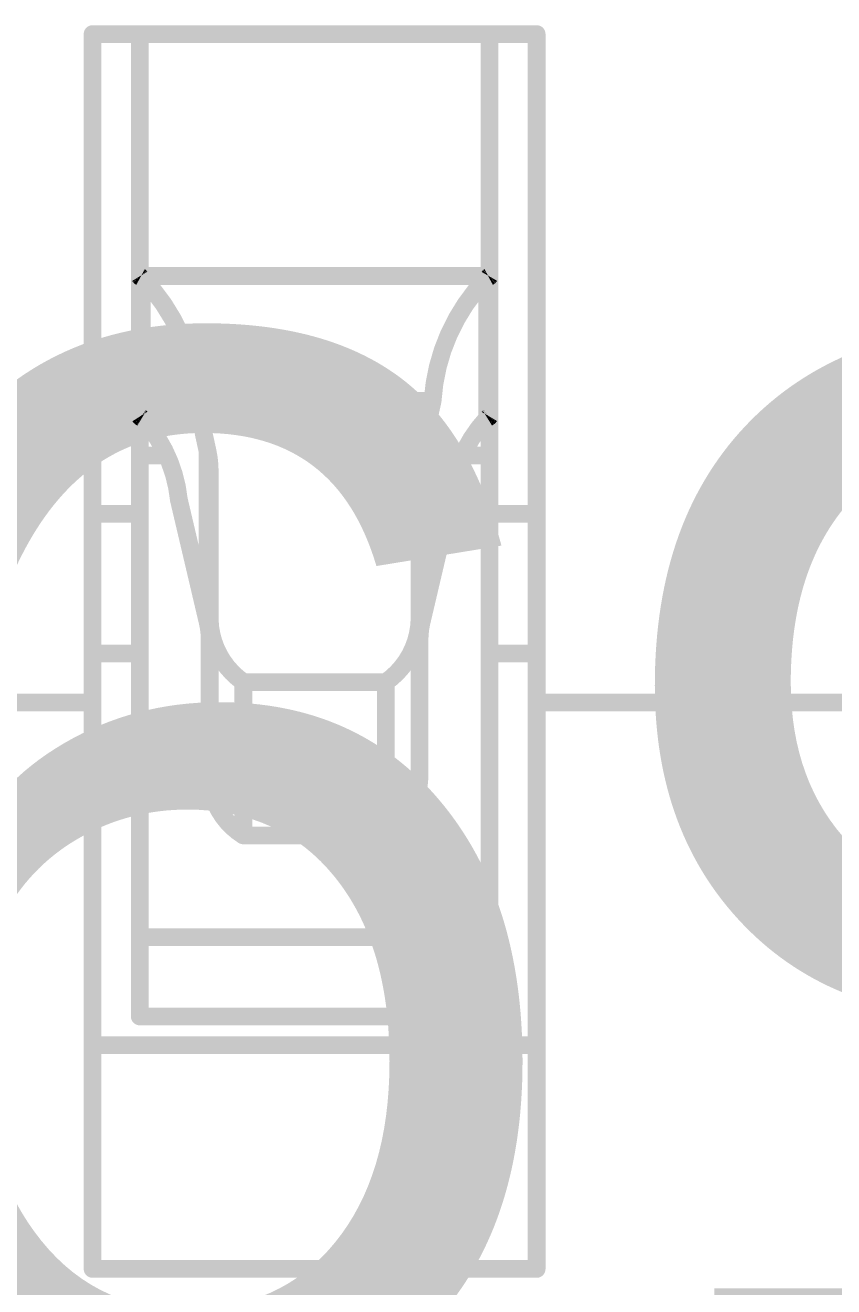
# Model space of a CAD drawing. Header units: inches. Extents: x -6 to 5433, y -4 to 5447.
# Drawn here: x 7.103 to 7.681, y 26.502 to 27.404 of the extents above; entities that cross this region are included whole.
import ezdxf

# ---------------------------------------------------------------- set-up
doc = ezdxf.new("R2010")
doc.units = ezdxf.units.IN
doc.layers.add('Mechanical 4', color=56, linetype='Continuous')
doc.layers.add('Top Overlay', color=2, linetype='Continuous')
doc.styles.add('Arial', font='', dxfattribs={"height": 0.2})
doc.styles.get('Arial').set_extended_font_data('Arial')

# ---------------------------------------------------------------- blocks, each defined once
blk = doc.blocks.new('QTH_030_01_L_D_A_K_TR_154')
at = {"layer": 'Top Overlay', "style": 'Arial'}
blk.add_text('59', height=0.7619999999999999, dxfattribs=at).set_placement((7.21018624, 1.6764))

msp = doc.modelspace()

# ---------------------------------------------------------------- linework, layer by layer
at = {"layer": 'Mechanical 4'}
for points in [[(7.151154099999999, 26.5149457, 0.0127, 0.0127, 0), (7.151154099999999, 27.39794622, 0.0127, 0.0127, 0)], [(7.151154099999999, 27.39794622, 0.0127, 0.0127, 0), (7.4686541, 27.39794622, 0.0127, 0.0127, 0)], [(7.18490562, 26.69548128, 0.0127, 0.0127, 0), (7.18490562, 27.39794622, 0.0127, 0.0127, 0)], [(7.43490512, 26.69548128, 0.0127, 0.0127, 0), (7.43490512, 27.39794622, 0.0127, 0.0127, 0)], [(7.4686541, 26.5149457, 0.0127, 0.0127, 0), (7.4686541, 27.39794622, 0.0127, 0.0127, 0)], [(7.1849996, 27.224609, 0.0127, 0.0127, -0.0326054856110377), (7.18490308, 27.22474616, 0.0127, 0.0127, 0)], [(7.18490562, 27.22494682, 0.0127, 0.0127, 0), (7.43490512, 27.22494682, 0.0127, 0.0127, 0)], [(7.185070719999999, 27.22453788, 0.0127, 0.0127, -0.02828759405131605), (7.18500214, 27.224609, 0.0127, 0.0127, 0)], [(7.185164699999999, 27.22445914, 0.0127, 0.0127, -0.0267508019599926), (7.185070719999999, 27.22453788, 0.0127, 0.0127, 0)], [(7.18528916, 27.22437278, 0.0127, 0.0127, -0.02199381128967781), (7.185164699999999, 27.22445914, 0.0127, 0.0127, 0)], [(7.185456799999999, 27.22427626, 0.0127, 0.0127, -0.01668692773741142), (7.18528916, 27.22437278, 0.0127, 0.0127, 0)], [(7.185659999999999, 27.22416958, 0.0127, 0.0127, -0.00937556206022324), (7.185454259999999, 27.22427626, 0.0127, 0.0127, 0)], [(7.185898759999999, 27.22405528, 0.0127, 0.0127, -0.005205298928088468), (7.185659999999999, 27.22416704, 0.0127, 0.0127, 0)], [(7.185898759999999, 27.22405528, 0.0127, 0.0127, 0), (7.186155299999999, 27.2239359, 0.0127, 0.0127, 0)], [(7.186155299999999, 27.2239359, 0.0127, 0.0127, 0), (7.18642454, 27.22381652, 0.0127, 0.0127, 0)], [(7.18642454, 27.12343572, 0.0127, 0.0127, 0), (7.18642454, 27.22381652, 0.0127, 0.0127, 0)], [(7.18642454, 27.22381652, 0.0127, 0.0127, -0.1798941776662689), (7.225532919999999, 27.13571154, 0.0127, 0.0127, 0)], [(7.39427782, 27.13571154, 0.0127, 0.0127, -0.1798941776662689), (7.433386199999999, 27.22381652, 0.0127, 0.0127, 0)], [(7.433386199999999, 27.22381652, 0.0127, 0.0127, 0), (7.43389674, 27.22405274, 0.0127, 0.0127, 0)], [(7.433386199999999, 27.12343572, 0.0127, 0.0127, 0), (7.433386199999999, 27.22381652, 0.0127, 0.0127, 0)], [(7.43389674, 27.22405274, 0.0127, 0.0127, 0), (7.434132959999999, 27.2241645, 0.0127, 0.0127, 0)], [(7.43434378, 27.22427118, 0.0127, 0.0127, -0.007070259505479119), (7.434132959999999, 27.2241645, 0.0127, 0.0127, 0)], [(7.43451904, 27.22437024, 0.0127, 0.0127, -0.01220881840343729), (7.43434124, 27.22427118, 0.0127, 0.0127, 0)], [(7.434661279999999, 27.22446168, 0.0127, 0.0127, -0.02261983000427953), (7.434521579999999, 27.22437024, 0.0127, 0.0127, 0)], [(7.4347578, 27.22454042, 0.0127, 0.0127, -0.03188108946367608), (7.43465874, 27.22446168, 0.0127, 0.0127, 0)], [(7.43482384, 27.22461408, 0.0127, 0.0127, -0.03744577989453272), (7.4347578, 27.22454042, 0.0127, 0.0127, 0)], [(7.43486956, 27.22468012, 0.0127, 0.0127, -0.03268866434092252), (7.43482384, 27.22461154, 0.0127, 0.0127, 0)], [(7.434902579999999, 27.22474616, 0.0127, 0.0127, -0.01323434482006284), (7.43486702, 27.22468012, 0.0127, 0.0127, 0)], [(7.225532919999999, 27.13571154, 0.0127, 0.0127, 0), (7.39427782, 27.13571154, 0.0127, 0.0127, 0)], [(7.225532919999999, 27.13571154, 0.0127, 0.0127, 0), (7.233386599999999, 27.0996156, 0.0127, 0.0127, 0)], [(7.38642414, 27.0996156, 0.0127, 0.0127, 0), (7.39427782, 27.13571154, 0.0127, 0.0127, 0)], [(7.18500214, 27.1244949, 0.0127, 0.0127, -0.02859692939463793), (7.18490308, 27.12467778, 0.0127, 0.0127, 0)], [(7.185164699999999, 27.12429678, 0.0127, 0.0127, -0.05432141865539609), (7.18500468, 27.12449744, 0.0127, 0.0127, 0)], [(7.18528916, 27.1241774, 0.0127, 0.0127, -0.02338615131225887), (7.185164699999999, 27.12429424, 0.0127, 0.0127, 0)], [(7.185454259999999, 27.12405294, 0.0127, 0.0127, -0.01856230606496184), (7.18528916, 27.12417994, 0.0127, 0.0127, 0)], [(7.185659999999999, 27.12390816, 0.0127, 0.0127, -0.01073692508809019), (7.185454259999999, 27.1240504, 0.0127, 0.0127, 0)], [(7.185898759999999, 27.12375576, 0.0127, 0.0127, -0.006054831002544882), (7.185662539999999, 27.12390816, 0.0127, 0.0127, 0)], [(7.185898759999999, 27.1237583, 0.0127, 0.0127, 0), (7.186155299999999, 27.12359828, 0.0127, 0.0127, 0)], [(7.186155299999999, 27.12359828, 0.0127, 0.0127, 0), (7.18642454, 27.12343572, 0.0127, 0.0127, 0)], [(7.18642454, 27.12343826, 0.0127, 0.0127, -0.1625908253546253), (7.212865939999999, 27.0649446, 0.0127, 0.0127, 0)], [(7.406944799999999, 27.0649446, 0.0127, 0.0127, -0.1625908253546254), (7.433386199999999, 27.12343826, 0.0127, 0.0127, 0)], [(7.433386199999999, 27.12343572, 0.0127, 0.0127, 0), (7.43389674, 27.12375322, 0.0127, 0.0127, 0)], [(7.434132959999999, 27.12390308, 0.0127, 0.0127, -0.004820614416884047), (7.43389674, 27.12375322, 0.0127, 0.0127, 0)], [(7.43434124, 27.12404532, 0.0127, 0.0127, -0.008119958951280315), (7.43413042, 27.12390308, 0.0127, 0.0127, 0)], [(7.43451904, 27.12418248, 0.0127, 0.0127, -0.0137291384434908), (7.43434124, 27.12404786, 0.0127, 0.0127, 0)], [(7.43465874, 27.12429932, 0.0127, 0.0127, -0.02446216595779743), (7.434521579999999, 27.12417994, 0.0127, 0.0127, 0)], [(7.4347578, 27.124406, 0.0127, 0.0127, -0.0323185351053489), (7.43465874, 27.12429932, 0.0127, 0.0127, 0)], [(7.43482384, 27.12450252, 0.0127, 0.0127, -0.03504147999028388), (7.4347578, 27.124406, 0.0127, 0.0127, 0)], [(7.43486956, 27.12459142, 0.0127, 0.0127, -0.02840446131029615), (7.43482384, 27.12450252, 0.0127, 0.0127, 0)], [(7.43490512, 27.12467524, 0.0127, 0.0127, -0.01102179300196051), (7.43486956, 27.12458888, 0.0127, 0.0127, 0)], [(7.18490562, 27.09661078, 0.0127, 0.0127, 0), (7.203567, 27.09661078, 0.0127, 0.0127, 0)], [(7.233386599999999, 26.9776575, 0.0127, 0.0127, 0), (7.233386599999999, 27.0996156, 0.0127, 0.0127, 0)], [(7.233386599999999, 27.0996156, 0.0127, 0.0127, -0.05365795323520316), (7.23490552, 27.085544, 0.0127, 0.0127, 0)], [(7.38490522, 27.085544, 0.0127, 0.0127, -0.05365795323520318), (7.38642414, 27.0996156, 0.0127, 0.0127, 0)], [(7.38642414, 26.9776575, 0.0127, 0.0127, 0), (7.38642414, 27.0996156, 0.0127, 0.0127, 0)], [(7.41624374, 27.09661078, 0.0127, 0.0127, 0), (7.43490512, 27.09661078, 0.0127, 0.0127, 0)], [(7.23490552, 26.86619468, 0.0127, 0.0127, 0), (7.23490552, 27.085544, 0.0127, 0.0127, 0)], [(7.38490522, 26.86619468, 0.0127, 0.0127, 0), (7.38490522, 27.085544, 0.0127, 0.0127, 0)], [(7.212863399999999, 27.06494714, 0.0127, 0.0127, 0), (7.233386599999999, 26.9776575, 0.0127, 0.0127, 0)], [(7.38642414, 26.9776575, 0.0127, 0.0127, 0), (7.406944799999999, 27.06494714, 0.0127, 0.0127, 0)], [(7.151154099999999, 27.05494462, 0.0127, 0.0127, 0), (7.18490562, 27.05494462, 0.0127, 0.0127, 0)], [(7.43490512, 27.05494462, 0.0127, 0.0127, 0), (7.4686541, 27.05494462, 0.0127, 0.0127, 0)], [(7.233386599999999, 26.9776575, 0.0127, 0.0127, -0.05786387190107989), (7.23490552, 26.96463492, 0.0127, 0.0127, 0)], [(7.258913599999999, 26.93460704, 0.0127, 0.0127, -0.2374801051855862), (7.23490552, 26.97917896, 0.0127, 0.0127, 0)], [(7.38490522, 26.97917896, 0.0127, 0.0127, -0.2374801051860468), (7.360897139999999, 26.93460704, 0.0127, 0.0127, 0)], [(7.38490522, 26.96463492, 0.0127, 0.0127, -0.05786387190151768), (7.38642414, 26.9776575, 0.0127, 0.0127, 0)], [(7.151154099999999, 26.95494482, 0.0127, 0.0127, 0), (7.18490562, 26.95494482, 0.0127, 0.0127, 0)], [(7.43490512, 26.95494482, 0.0127, 0.0127, 0), (7.4686541, 26.95494482, 0.0127, 0.0127, 0)], [(7.258916139999999, 26.93460704, 0.0127, 0.0127, 0), (7.360894599999999, 26.93460704, 0.0127, 0.0127, 0)], [(7.258916139999999, 26.82494508, 0.0127, 0.0127, 0), (7.258916139999999, 26.93460704, 0.0127, 0.0127, 0)], [(7.360894599999999, 26.82494508, 0.0127, 0.0127, 0), (7.360894599999999, 26.93460704, 0.0127, 0.0127, 0)], [(6.8336541, 26.91994615999999, 0.0127, 0.0127, 0), (7.151154099999999, 26.91994615999999, 0.0127, 0.0127, 0)], [(7.4686541, 26.91994615999999, 0.0127, 0.0127, 0), (7.7861541, 26.91994615999999, 0.0127, 0.0127, 0)], [(7.258913599999999, 26.82494762, 0.0127, 0.0127, -0.2473774779348601), (7.23490552, 26.86619722, 0.0127, 0.0127, 0)], [(7.38490522, 26.86619722, 0.0127, 0.0127, -0.2473774779353234), (7.360897139999999, 26.82494762, 0.0127, 0.0127, 0)], [(7.258916139999999, 26.82494508, 0.0127, 0.0127, 0), (7.360894599999999, 26.82494508, 0.0127, 0.0127, 0)], [(7.18490562, 26.75215376, 0.0127, 0.0127, 0), (7.43490512, 26.75215376, 0.0127, 0.0127, 0)], [(7.18490562, 26.69548128, 0.0127, 0.0127, 0), (7.43490512, 26.69548128, 0.0127, 0.0127, 0)], [(7.151154099999999, 26.67494538, 0.0127, 0.0127, 0), (7.4686541, 26.67494538, 0.0127, 0.0127, 0)], [(7.151154099999999, 26.5149457, 0.0127, 0.0127, 0), (7.4686541, 26.5149457, 0.0127, 0.0127, 0)]]:
    msp.add_lwpolyline(points, format="xyseb", dxfattribs=at)
for points in [[(7.1479791, 27.39794622, 0.00635, 0.00635, 1), (7.154329099999999, 27.39794622, 0.00635, 0.00635, 1)], [(7.1479791, 27.39794622, 0.00635, 0.00635, 1), (7.154329099999999, 27.39794622, 0.00635, 0.00635, 1)], [(7.181730619999999, 27.39794622, 0.00635, 0.00635, 1), (7.18808062, 27.39794622, 0.00635, 0.00635, 1)], [(7.43173012, 27.39794622, 0.00635, 0.00635, 1), (7.43808012, 27.39794622, 0.00635, 0.00635, 1)], [(7.4654791, 27.39794622, 0.00635, 0.00635, 1), (7.4718291, 27.39794622, 0.00635, 0.00635, 1)], [(7.4654791, 27.39794622, 0.00635, 0.00635, 1), (7.4718291, 27.39794622, 0.00635, 0.00635, 1)], [(7.181728079999999, 27.22474616, 0.00635, 0.00635, 1), (7.188078079999999, 27.22474616, 0.00635, 0.00635, 1)], [(7.181730619999999, 27.22494682, 0.00635, 0.00635, 1), (7.18808062, 27.22494682, 0.00635, 0.00635, 1)], [(7.181824599999999, 27.224609, 0.00635, 0.00635, 1), (7.1881746, 27.224609, 0.00635, 0.00635, 1)], [(7.181827139999999, 27.224609, 0.00635, 0.00635, 1), (7.18817714, 27.224609, 0.00635, 0.00635, 1)], [(7.181895719999999, 27.22453788, 0.00635, 0.00635, 1), (7.18824572, 27.22453788, 0.00635, 0.00635, 1)], [(7.181895719999999, 27.22453788, 0.00635, 0.00635, 1), (7.18824572, 27.22453788, 0.00635, 0.00635, 1)], [(7.181989699999999, 27.22445914, 0.00635, 0.00635, 1), (7.1883397, 27.22445914, 0.00635, 0.00635, 1)], [(7.181989699999999, 27.22445914, 0.00635, 0.00635, 1), (7.1883397, 27.22445914, 0.00635, 0.00635, 1)], [(7.18211416, 27.22437278, 0.00635, 0.00635, 1), (7.18846416, 27.22437278, 0.00635, 0.00635, 1)], [(7.18211416, 27.22437278, 0.00635, 0.00635, 1), (7.18846416, 27.22437278, 0.00635, 0.00635, 1)], [(7.18227926, 27.22427626, 0.00635, 0.00635, 1), (7.18862926, 27.22427626, 0.00635, 0.00635, 1)], [(7.182281799999999, 27.22427626, 0.00635, 0.00635, 1), (7.1886318, 27.22427626, 0.00635, 0.00635, 1)], [(7.182485, 27.22416958, 0.00635, 0.00635, 1), (7.188835, 27.22416958, 0.00635, 0.00635, 1)], [(7.182485, 27.22416704, 0.00635, 0.00635, 1), (7.188835, 27.22416704, 0.00635, 0.00635, 1)], [(7.182723759999999, 27.22405528, 0.00635, 0.00635, 1), (7.18907376, 27.22405528, 0.00635, 0.00635, 1)], [(7.182723759999999, 27.22405528, 0.00635, 0.00635, 1), (7.18907376, 27.22405528, 0.00635, 0.00635, 1)], [(7.1829803, 27.2239359, 0.00635, 0.00635, 1), (7.189330299999999, 27.2239359, 0.00635, 0.00635, 1)], [(7.1829803, 27.2239359, 0.00635, 0.00635, 1), (7.189330299999999, 27.2239359, 0.00635, 0.00635, 1)], [(7.183249539999999, 27.22381652, 0.00635, 0.00635, 1), (7.18959954, 27.22381652, 0.00635, 0.00635, 1)], [(7.183249539999999, 27.22381652, 0.00635, 0.00635, 1), (7.18959954, 27.22381652, 0.00635, 0.00635, 1)], [(7.183249539999999, 27.22381652, 0.00635, 0.00635, 1), (7.18959954, 27.22381652, 0.00635, 0.00635, 1)], [(7.4302112, 27.22381652, 0.00635, 0.00635, 1), (7.436561199999999, 27.22381652, 0.00635, 0.00635, 1)], [(7.4302112, 27.22381652, 0.00635, 0.00635, 1), (7.436561199999999, 27.22381652, 0.00635, 0.00635, 1)], [(7.4302112, 27.22381652, 0.00635, 0.00635, 1), (7.436561199999999, 27.22381652, 0.00635, 0.00635, 1)], [(7.430721739999999, 27.22405274, 0.00635, 0.00635, 1), (7.437071739999999, 27.22405274, 0.00635, 0.00635, 1)], [(7.430721739999999, 27.22405274, 0.00635, 0.00635, 1), (7.437071739999999, 27.22405274, 0.00635, 0.00635, 1)], [(7.43095796, 27.2241645, 0.00635, 0.00635, 1), (7.437307959999999, 27.2241645, 0.00635, 0.00635, 1)], [(7.43095796, 27.2241645, 0.00635, 0.00635, 1), (7.437307959999999, 27.2241645, 0.00635, 0.00635, 1)], [(7.431166239999999, 27.22427118, 0.00635, 0.00635, 1), (7.43751624, 27.22427118, 0.00635, 0.00635, 1)], [(7.431168779999999, 27.22427118, 0.00635, 0.00635, 1), (7.43751878, 27.22427118, 0.00635, 0.00635, 1)], [(7.43134404, 27.22437024, 0.00635, 0.00635, 1), (7.437694039999999, 27.22437024, 0.00635, 0.00635, 1)], [(7.43134658, 27.22437024, 0.00635, 0.00635, 1), (7.437696579999999, 27.22437024, 0.00635, 0.00635, 1)], [(7.43148374, 27.22446168, 0.00635, 0.00635, 1), (7.437833739999999, 27.22446168, 0.00635, 0.00635, 1)], [(7.43148628, 27.22446168, 0.00635, 0.00635, 1), (7.437836279999999, 27.22446168, 0.00635, 0.00635, 1)], [(7.4315828, 27.22454042, 0.00635, 0.00635, 1), (7.437932799999999, 27.22454042, 0.00635, 0.00635, 1)], [(7.4315828, 27.22454042, 0.00635, 0.00635, 1), (7.437932799999999, 27.22454042, 0.00635, 0.00635, 1)], [(7.431648839999998, 27.22461408, 0.00635, 0.00635, 1), (7.43799884, 27.22461408, 0.00635, 0.00635, 1)], [(7.431648839999998, 27.22461154, 0.00635, 0.00635, 1), (7.43799884, 27.22461154, 0.00635, 0.00635, 1)], [(7.43169202, 27.22468012, 0.00635, 0.00635, 1), (7.438042019999999, 27.22468012, 0.00635, 0.00635, 1)], [(7.43169456, 27.22468012, 0.00635, 0.00635, 1), (7.43804456, 27.22468012, 0.00635, 0.00635, 1)], [(7.43172758, 27.22474616, 0.00635, 0.00635, 1), (7.438077579999999, 27.22474616, 0.00635, 0.00635, 1)], [(7.43173012, 27.22494682, 0.00635, 0.00635, 1), (7.43808012, 27.22494682, 0.00635, 0.00635, 1)], [(7.222357919999999, 27.13571154, 0.00635, 0.00635, 1), (7.228707919999999, 27.13571154, 0.00635, 0.00635, 1)], [(7.222357919999999, 27.13571154, 0.00635, 0.00635, 1), (7.228707919999999, 27.13571154, 0.00635, 0.00635, 1)], [(7.222357919999999, 27.13571154, 0.00635, 0.00635, 1), (7.228707919999999, 27.13571154, 0.00635, 0.00635, 1)], [(7.391102819999999, 27.13571154, 0.00635, 0.00635, 1), (7.39745282, 27.13571154, 0.00635, 0.00635, 1)], [(7.391102819999999, 27.13571154, 0.00635, 0.00635, 1), (7.39745282, 27.13571154, 0.00635, 0.00635, 1)], [(7.391102819999999, 27.13571154, 0.00635, 0.00635, 1), (7.39745282, 27.13571154, 0.00635, 0.00635, 1)], [(7.181728079999999, 27.12467778, 0.00635, 0.00635, 1), (7.188078079999999, 27.12467778, 0.00635, 0.00635, 1)], [(7.181827139999999, 27.1244949, 0.00635, 0.00635, 1), (7.18817714, 27.1244949, 0.00635, 0.00635, 1)], [(7.181829679999999, 27.12449744, 0.00635, 0.00635, 1), (7.18817968, 27.12449744, 0.00635, 0.00635, 1)], [(7.181989699999999, 27.12429678, 0.00635, 0.00635, 1), (7.1883397, 27.12429678, 0.00635, 0.00635, 1)], [(7.181989699999999, 27.12429424, 0.00635, 0.00635, 1), (7.1883397, 27.12429424, 0.00635, 0.00635, 1)], [(7.18211416, 27.12417994, 0.00635, 0.00635, 1), (7.18846416, 27.12417994, 0.00635, 0.00635, 1)], [(7.18211416, 27.1241774, 0.00635, 0.00635, 1), (7.18846416, 27.1241774, 0.00635, 0.00635, 1)], [(7.18227926, 27.12405294, 0.00635, 0.00635, 1), (7.18862926, 27.12405294, 0.00635, 0.00635, 1)], [(7.18227926, 27.1240504, 0.00635, 0.00635, 1), (7.18862926, 27.1240504, 0.00635, 0.00635, 1)], [(7.182485, 27.12390816, 0.00635, 0.00635, 1), (7.188835, 27.12390816, 0.00635, 0.00635, 1)], [(7.182487539999999, 27.12390816, 0.00635, 0.00635, 1), (7.188837539999999, 27.12390816, 0.00635, 0.00635, 1)], [(7.182723759999999, 27.1237583, 0.00635, 0.00635, 1), (7.18907376, 27.1237583, 0.00635, 0.00635, 1)], [(7.182723759999999, 27.12375576, 0.00635, 0.00635, 1), (7.18907376, 27.12375576, 0.00635, 0.00635, 1)], [(7.1829803, 27.12359828, 0.00635, 0.00635, 1), (7.189330299999999, 27.12359828, 0.00635, 0.00635, 1)], [(7.1829803, 27.12359828, 0.00635, 0.00635, 1), (7.189330299999999, 27.12359828, 0.00635, 0.00635, 1)], [(7.183249539999999, 27.12343826, 0.00635, 0.00635, 1), (7.18959954, 27.12343826, 0.00635, 0.00635, 1)], [(7.183249539999999, 27.12343572, 0.00635, 0.00635, 1), (7.18959954, 27.12343572, 0.00635, 0.00635, 1)], [(7.183249539999999, 27.12343572, 0.00635, 0.00635, 1), (7.18959954, 27.12343572, 0.00635, 0.00635, 1)], [(7.4302112, 27.12343826, 0.00635, 0.00635, 1), (7.436561199999999, 27.12343826, 0.00635, 0.00635, 1)], [(7.4302112, 27.12343572, 0.00635, 0.00635, 1), (7.436561199999999, 27.12343572, 0.00635, 0.00635, 1)], [(7.4302112, 27.12343572, 0.00635, 0.00635, 1), (7.436561199999999, 27.12343572, 0.00635, 0.00635, 1)], [(7.430721739999999, 27.12375322, 0.00635, 0.00635, 1), (7.437071739999999, 27.12375322, 0.00635, 0.00635, 1)], [(7.430721739999999, 27.12375322, 0.00635, 0.00635, 1), (7.437071739999999, 27.12375322, 0.00635, 0.00635, 1)], [(7.43095542, 27.12390308, 0.00635, 0.00635, 1), (7.43730542, 27.12390308, 0.00635, 0.00635, 1)], [(7.43095796, 27.12390308, 0.00635, 0.00635, 1), (7.437307959999999, 27.12390308, 0.00635, 0.00635, 1)], [(7.431166239999999, 27.12404786, 0.00635, 0.00635, 1), (7.43751624, 27.12404786, 0.00635, 0.00635, 1)], [(7.431166239999999, 27.12404532, 0.00635, 0.00635, 1), (7.43751624, 27.12404532, 0.00635, 0.00635, 1)], [(7.43134404, 27.12418248, 0.00635, 0.00635, 1), (7.437694039999999, 27.12418248, 0.00635, 0.00635, 1)], [(7.43134658, 27.12417994, 0.00635, 0.00635, 1), (7.437696579999999, 27.12417994, 0.00635, 0.00635, 1)], [(7.43148374, 27.12429932, 0.00635, 0.00635, 1), (7.437833739999999, 27.12429932, 0.00635, 0.00635, 1)], [(7.43148374, 27.12429932, 0.00635, 0.00635, 1), (7.437833739999999, 27.12429932, 0.00635, 0.00635, 1)], [(7.4315828, 27.124406, 0.00635, 0.00635, 1), (7.437932799999999, 27.124406, 0.00635, 0.00635, 1)], [(7.4315828, 27.124406, 0.00635, 0.00635, 1), (7.437932799999999, 27.124406, 0.00635, 0.00635, 1)], [(7.431648839999998, 27.12450252, 0.00635, 0.00635, 1), (7.43799884, 27.12450252, 0.00635, 0.00635, 1)], [(7.431648839999998, 27.12450252, 0.00635, 0.00635, 1), (7.43799884, 27.12450252, 0.00635, 0.00635, 1)], [(7.43169456, 27.12459142, 0.00635, 0.00635, 1), (7.43804456, 27.12459142, 0.00635, 0.00635, 1)], [(7.43169456, 27.12458888, 0.00635, 0.00635, 1), (7.43804456, 27.12458888, 0.00635, 0.00635, 1)], [(7.43173012, 27.12467524, 0.00635, 0.00635, 1), (7.43808012, 27.12467524, 0.00635, 0.00635, 1)], [(7.181730619999999, 27.09661078, 0.00635, 0.00635, 1), (7.18808062, 27.09661078, 0.00635, 0.00635, 1)], [(7.200392, 27.09661078, 0.00635, 0.00635, 1), (7.206741999999999, 27.09661078, 0.00635, 0.00635, 1)], [(7.2302116, 27.0996156, 0.00635, 0.00635, 1), (7.236561599999999, 27.0996156, 0.00635, 0.00635, 1)], [(7.2302116, 27.0996156, 0.00635, 0.00635, 1), (7.236561599999999, 27.0996156, 0.00635, 0.00635, 1)], [(7.2302116, 27.0996156, 0.00635, 0.00635, 1), (7.236561599999999, 27.0996156, 0.00635, 0.00635, 1)], [(7.38324914, 27.0996156, 0.00635, 0.00635, 1), (7.38959914, 27.0996156, 0.00635, 0.00635, 1)], [(7.38324914, 27.0996156, 0.00635, 0.00635, 1), (7.38959914, 27.0996156, 0.00635, 0.00635, 1)], [(7.38324914, 27.0996156, 0.00635, 0.00635, 1), (7.38959914, 27.0996156, 0.00635, 0.00635, 1)], [(7.413068739999999, 27.09661078, 0.00635, 0.00635, 1), (7.419418739999999, 27.09661078, 0.00635, 0.00635, 1)], [(7.43173012, 27.09661078, 0.00635, 0.00635, 1), (7.43808012, 27.09661078, 0.00635, 0.00635, 1)], [(7.23173052, 27.085544, 0.00635, 0.00635, 1), (7.23808052, 27.085544, 0.00635, 0.00635, 1)], [(7.23173052, 27.085544, 0.00635, 0.00635, 1), (7.23808052, 27.085544, 0.00635, 0.00635, 1)], [(7.381730220000001, 27.085544, 0.00635, 0.00635, 1), (7.388080219999999, 27.085544, 0.00635, 0.00635, 1)], [(7.381730220000001, 27.085544, 0.00635, 0.00635, 1), (7.388080219999999, 27.085544, 0.00635, 0.00635, 1)], [(7.209688399999999, 27.06494714, 0.00635, 0.00635, 1), (7.2160384, 27.06494714, 0.00635, 0.00635, 1)], [(7.20969094, 27.0649446, 0.00635, 0.00635, 1), (7.21604094, 27.0649446, 0.00635, 0.00635, 1)], [(7.403769799999999, 27.06494714, 0.00635, 0.00635, 1), (7.4101198, 27.06494714, 0.00635, 0.00635, 1)], [(7.403769799999999, 27.0649446, 0.00635, 0.00635, 1), (7.4101198, 27.0649446, 0.00635, 0.00635, 1)], [(7.1479791, 27.05494462, 0.00635, 0.00635, 1), (7.154329099999999, 27.05494462, 0.00635, 0.00635, 1)], [(7.181730619999999, 27.05494462, 0.00635, 0.00635, 1), (7.18808062, 27.05494462, 0.00635, 0.00635, 1)], [(7.43173012, 27.05494462, 0.00635, 0.00635, 1), (7.43808012, 27.05494462, 0.00635, 0.00635, 1)], [(7.4654791, 27.05494462, 0.00635, 0.00635, 1), (7.4718291, 27.05494462, 0.00635, 0.00635, 1)], [(7.2302116, 26.9776575, 0.00635, 0.00635, 1), (7.236561599999999, 26.9776575, 0.00635, 0.00635, 1)], [(7.2302116, 26.9776575, 0.00635, 0.00635, 1), (7.236561599999999, 26.9776575, 0.00635, 0.00635, 1)], [(7.2302116, 26.9776575, 0.00635, 0.00635, 1), (7.236561599999999, 26.9776575, 0.00635, 0.00635, 1)], [(7.23173052, 26.97917896, 0.00635, 0.00635, 1), (7.23808052, 26.97917896, 0.00635, 0.00635, 1)], [(7.381730220000001, 26.97917896, 0.00635, 0.00635, 1), (7.388080219999999, 26.97917896, 0.00635, 0.00635, 1)], [(7.38324914, 26.9776575, 0.00635, 0.00635, 1), (7.38959914, 26.9776575, 0.00635, 0.00635, 1)], [(7.38324914, 26.9776575, 0.00635, 0.00635, 1), (7.38959914, 26.9776575, 0.00635, 0.00635, 1)], [(7.38324914, 26.9776575, 0.00635, 0.00635, 1), (7.38959914, 26.9776575, 0.00635, 0.00635, 1)], [(7.23173052, 26.96463492, 0.00635, 0.00635, 1), (7.23808052, 26.96463492, 0.00635, 0.00635, 1)], [(7.381730220000001, 26.96463492, 0.00635, 0.00635, 1), (7.388080219999999, 26.96463492, 0.00635, 0.00635, 1)], [(7.1479791, 26.95494482, 0.00635, 0.00635, 1), (7.154329099999999, 26.95494482, 0.00635, 0.00635, 1)], [(7.181730619999999, 26.95494482, 0.00635, 0.00635, 1), (7.18808062, 26.95494482, 0.00635, 0.00635, 1)], [(7.43173012, 26.95494482, 0.00635, 0.00635, 1), (7.43808012, 26.95494482, 0.00635, 0.00635, 1)], [(7.4654791, 26.95494482, 0.00635, 0.00635, 1), (7.4718291, 26.95494482, 0.00635, 0.00635, 1)], [(7.2557386, 26.93460704, 0.00635, 0.00635, 1), (7.2620886, 26.93460704, 0.00635, 0.00635, 1)], [(7.25574114, 26.93460704, 0.00635, 0.00635, 1), (7.26209114, 26.93460704, 0.00635, 0.00635, 1)], [(7.25574114, 26.93460704, 0.00635, 0.00635, 1), (7.26209114, 26.93460704, 0.00635, 0.00635, 1)], [(7.357719599999999, 26.93460704, 0.00635, 0.00635, 1), (7.3640696, 26.93460704, 0.00635, 0.00635, 1)], [(7.357719599999999, 26.93460704, 0.00635, 0.00635, 1), (7.3640696, 26.93460704, 0.00635, 0.00635, 1)], [(7.357722139999999, 26.93460704, 0.00635, 0.00635, 1), (7.36407214, 26.93460704, 0.00635, 0.00635, 1)], [(7.1479791, 26.91994615999999, 0.00635, 0.00635, 1), (7.154329099999999, 26.91994615999999, 0.00635, 0.00635, 1)], [(7.4654791, 26.91994615999999, 0.00635, 0.00635, 1), (7.4718291, 26.91994615999999, 0.00635, 0.00635, 1)], [(7.23173052, 26.86619722, 0.00635, 0.00635, 1), (7.23808052, 26.86619722, 0.00635, 0.00635, 1)], [(7.23173052, 26.86619468, 0.00635, 0.00635, 1), (7.23808052, 26.86619468, 0.00635, 0.00635, 1)], [(7.381730220000001, 26.86619722, 0.00635, 0.00635, 1), (7.388080219999999, 26.86619722, 0.00635, 0.00635, 1)], [(7.381730220000001, 26.86619468, 0.00635, 0.00635, 1), (7.388080219999999, 26.86619468, 0.00635, 0.00635, 1)], [(7.2557386, 26.82494762, 0.00635, 0.00635, 1), (7.2620886, 26.82494762, 0.00635, 0.00635, 1)], [(7.25574114, 26.82494508, 0.00635, 0.00635, 1), (7.26209114, 26.82494508, 0.00635, 0.00635, 1)], [(7.25574114, 26.82494508, 0.00635, 0.00635, 1), (7.26209114, 26.82494508, 0.00635, 0.00635, 1)], [(7.357719599999999, 26.82494508, 0.00635, 0.00635, 1), (7.3640696, 26.82494508, 0.00635, 0.00635, 1)], [(7.357719599999999, 26.82494508, 0.00635, 0.00635, 1), (7.3640696, 26.82494508, 0.00635, 0.00635, 1)], [(7.357722139999999, 26.82494762, 0.00635, 0.00635, 1), (7.36407214, 26.82494762, 0.00635, 0.00635, 1)], [(7.181730619999999, 26.75215376, 0.00635, 0.00635, 1), (7.18808062, 26.75215376, 0.00635, 0.00635, 1)], [(7.43173012, 26.75215376, 0.00635, 0.00635, 1), (7.43808012, 26.75215376, 0.00635, 0.00635, 1)], [(7.181730619999999, 26.69548128, 0.00635, 0.00635, 1), (7.18808062, 26.69548128, 0.00635, 0.00635, 1)], [(7.181730619999999, 26.69548128, 0.00635, 0.00635, 1), (7.18808062, 26.69548128, 0.00635, 0.00635, 1)], [(7.43173012, 26.69548128, 0.00635, 0.00635, 1), (7.43808012, 26.69548128, 0.00635, 0.00635, 1)], [(7.43173012, 26.69548128, 0.00635, 0.00635, 1), (7.43808012, 26.69548128, 0.00635, 0.00635, 1)], [(7.1479791, 26.67494538, 0.00635, 0.00635, 1), (7.154329099999999, 26.67494538, 0.00635, 0.00635, 1)], [(7.4654791, 26.67494538, 0.00635, 0.00635, 1), (7.4718291, 26.67494538, 0.00635, 0.00635, 1)], [(7.1479791, 26.5149457, 0.00635, 0.00635, 1), (7.154329099999999, 26.5149457, 0.00635, 0.00635, 1)], [(7.1479791, 26.5149457, 0.00635, 0.00635, 1), (7.154329099999999, 26.5149457, 0.00635, 0.00635, 1)], [(7.4654791, 26.5149457, 0.00635, 0.00635, 1), (7.4718291, 26.5149457, 0.00635, 0.00635, 1)], [(7.4654791, 26.5149457, 0.00635, 0.00635, 1), (7.4718291, 26.5149457, 0.00635, 0.00635, 1)]]:
    msp.add_lwpolyline(points, format="xyseb", close=True, dxfattribs=at)

# ---------------------------------------------------------------- block references
at = {"rotation": 180}
msp.add_blockref('QTH_030_01_L_D_A_K_TR_154', (15.3105993, 28.85674696), dxfattribs=at)

doc.saveas('drawing.dxf')
